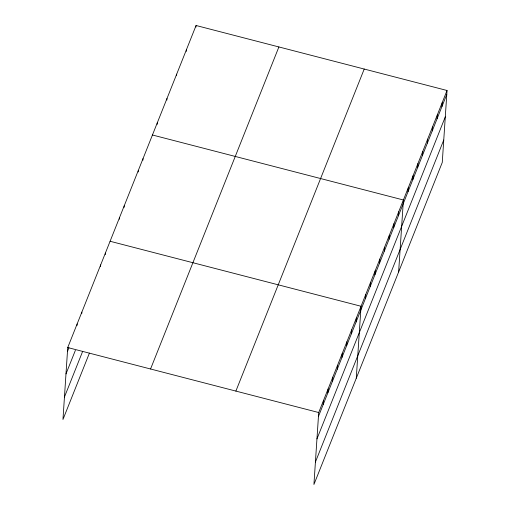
<?xml version="1.0" encoding="UTF-8"?>
<svg xmlns="http://www.w3.org/2000/svg" width="510" height="510" viewBox="0 0 510 510"><rect width="100%" height="100%" fill="white"/><g stroke="black" fill="none" stroke-linecap="round" stroke-linejoin="round"><path stroke-width="0.76" d="M447.04 90.493L318.705 412.539L313.924 484.5L442.266 162.454L447.04 90.493L196.076 25.5L67.734 347.546L62.959 419.507L89.428 353.086M77.042 325.495L77.15 323.926M81.747 313.688L81.855 312.12M100.572 266.456L100.674 264.888M105.277 254.643L105.385 253.081M119.397 219.223L119.499 217.655M124.102 207.411L124.204 205.849M138.216 171.985L138.325 170.423M142.927 160.178L143.029 158.61M157.182 124.395L157.29 122.827M166.885 100.062L166.987 98.5M176.581 75.729L176.683 74.167M186.277 51.402L186.38 49.833M195.974 27.068L196.076 25.5M323.149 404.647L323.41 400.732M327.853 392.84L328.115 388.926M332.558 381.034L332.82 377.113M337.269 369.221L337.524 365.307M341.974 357.414L342.236 353.5M346.679 345.608L346.94 341.694M351.384 333.795L351.645 329.881M356.088 321.988L356.35 318.074M356.273 378.222L361.054 306.268L110.09 241.268M365.504 298.375L365.759 294.455M370.209 286.563L370.47 282.648M374.914 274.756L375.175 270.842M379.618 262.95L379.88 259.029M384.323 251.137L384.585 247.222M389.028 239.33L389.289 235.416M393.739 227.524L393.994 223.609M398.444 215.717L398.699 211.797M398.629 271.951L403.41 199.99L152.439 134.997M407.994 191.741L408.255 187.827M412.845 179.571L413.106 175.657M417.69 167.407L417.951 163.493M422.541 155.244L422.803 151.323M427.393 143.074L427.648 139.16M432.238 130.911L432.499 126.99M437.089 118.741L437.344 114.826M441.934 106.577L442.195 102.663M67.473 351.46L68.946 347.775M65.988 373.919L75.397 350.3M64.445 397.054L82.684 351.294M150.558 368.991L278.894 46.945M235.881 391.094L364.223 69.048M318.444 416.46L446.786 94.407M316.952 438.912L445.294 116.866M315.416 462.047L443.757 140.001M67.734 347.546L318.705 412.539"/></g></svg>
